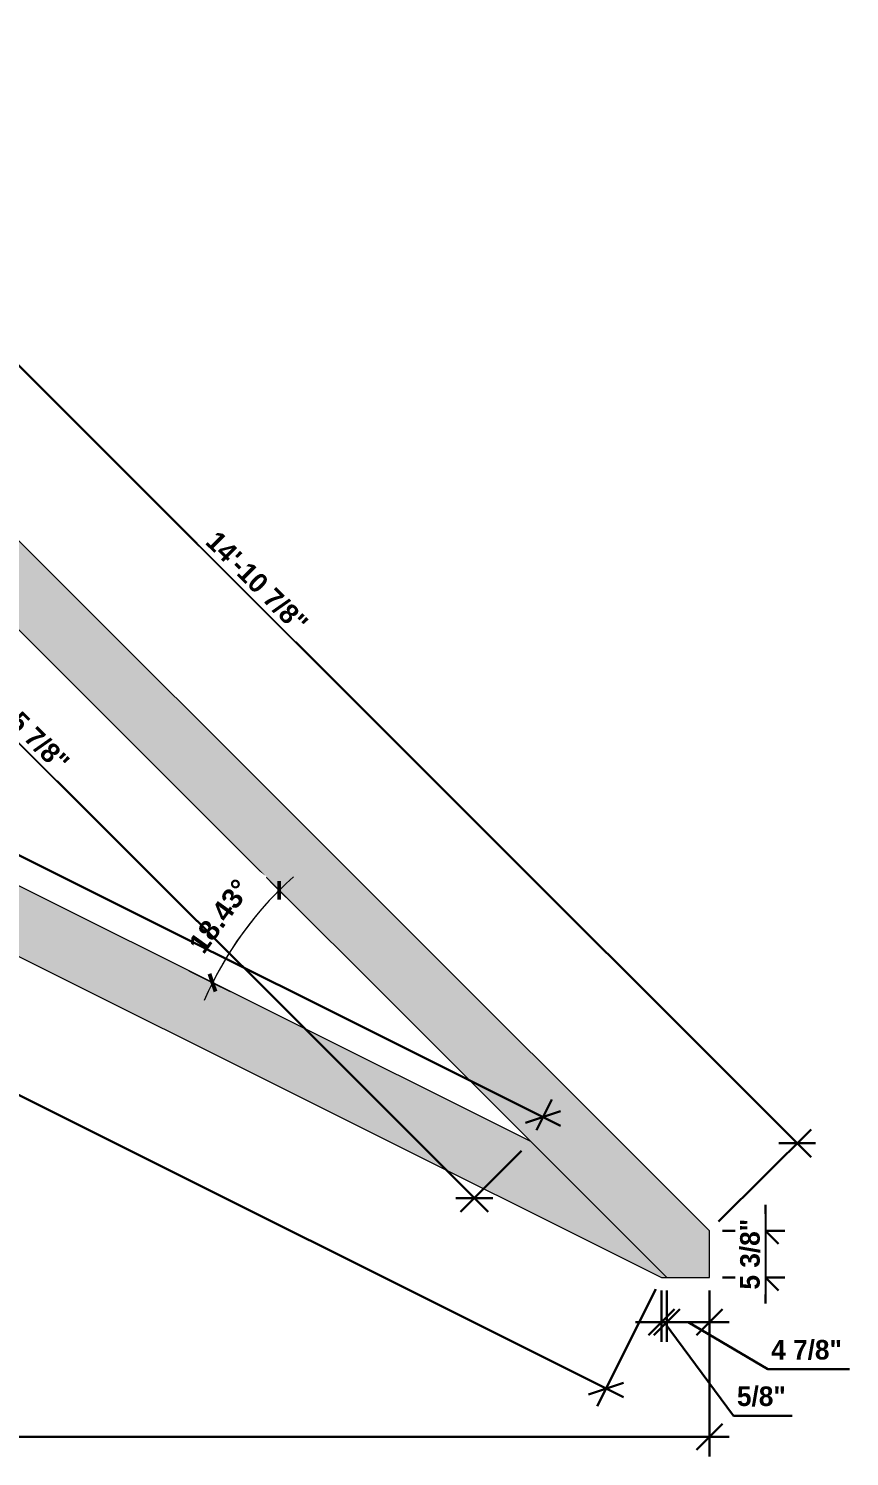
# Model space of a CAD drawing. Header units: inches. Extents: x 10112 to 10392, y 225 to 389.
# Drawn here: x 10297.9 to 10392.1, y 225.4 to 389.5 of the extents above; entities that cross this region are included whole.
import ezdxf

# ---------------------------------------------------------------- set-up
doc = ezdxf.new("R2010")
doc.units = ezdxf.units.IN
doc.header["$MEASUREMENT"] = 0
for name, color, linetype, lineweight in [('A-ANNO-DIMS', 211, 'Continuous', 9), ('A-ANNO-DIMS-1', 211, 'Continuous', 30), ('A-ANNO-DIMS-24', 211, 'Continuous', 9), ('S-BEAM', 12, 'Continuous', 9), ('S-BEAM-1', 193, 'Continuous', 9)]:
    doc.layers.add(name, color=color, linetype=linetype, lineweight=lineweight)
doc.styles.add('Arial_B', font='arialbd.ttf', dxfattribs={"height": 2.321429})
doc.styles.add('Century Gothic_B', font='GOTHICB.TTF', dxfattribs={"height": 2.25})
doc.dimstyles.new('OD_-_Angular_-__00', dxfattribs={"dimscale": 12, "dimtxt": 2.295584, "dimasz": 0.125, "dimexe": 0.1875, "dimexo": 0.125, "dimgap": 0.125, "dimtad": 1, "dimdec": 4, "dimrnd": 0.0625, "dimzin": 1, "dimdsep": 46, "dimlunit": 4, "dimtxsty": 'Arial_B', "dimblk1": 'OBLIQUE', "dimblk2": 'OBLIQUE', "dimsah": 1, "dimcen": 0.09, "dimdle": 0.1875, "dimazin": 0, "dimtfac": 1, "dimtdec": 4, "dimtix": 1, "dimtmove": 0, "dimatfit": 3, "dimfxl": 1, "dimtvp": 1, "dimtfill": 1, "dimfrac": 2, "dimtolj": 1, "dimtzin": 0, "dimarcsym": 2})
doc.dimstyles.new('OD__1_16__Tol__', dxfattribs={"dimscale": 12, "dimtxt": 2.349379, "dimasz": 0.25, "dimexe": 0.1875, "dimexo": 0.125, "dimgap": 0.03125, "dimtad": 1, "dimdec": 4, "dimrnd": 0.0625, "dimzin": 3, "dimdsep": 46, "dimlunit": 4, "dimtxsty": 'Century Gothic_B', "dimblk1": 'OBLIQUE', "dimblk2": 'OBLIQUE', "dimsah": 1, "dimcen": 0.09, "dimdle": 0.1875, "dimazin": 0, "dimtfac": 1, "dimtdec": 4, "dimtix": 1, "dimtmove": 0, "dimatfit": 3, "dimfxl": 1, "dimtvp": 1, "dimtfill": 1, "dimfrac": 2, "dimtolj": 1, "dimtzin": 0, "dimlwd": 30, "dimlwe": 30, "dimarcsym": 2})
doc.dimstyles.new('OD__1_16__Tol___1', dxfattribs={"dimscale": 12, "dimtxt": 2.349379, "dimasz": 0.25, "dimexe": 0.1875, "dimexo": 0.125, "dimgap": 0.03125, "dimtad": 1, "dimdec": 4, "dimrnd": 0.0625, "dimzin": 3, "dimdsep": 46, "dimlunit": 4, "dimtxsty": 'Century Gothic_B', "dimblk1": 'OBLIQUE', "dimblk2": 'OBLIQUE', "dimsah": 1, "dimcen": 0.09, "dimdle": 0.1875, "dimazin": 0, "dimtfac": 1, "dimtdec": 4, "dimtix": 1, "dimtmove": 1, "dimatfit": 3, "dimfxl": 1, "dimtvp": 1, "dimtfill": 1, "dimfrac": 2, "dimtolj": 1, "dimtzin": 0, "dimlwd": 30, "dimlwe": 30, "dimarcsym": 2})
doc.dimstyles.new('OD__1_8__Tol__', dxfattribs={"dimscale": 12, "dimtxt": 2.349379, "dimasz": 0.25, "dimexe": 0.1875, "dimexo": 0.125, "dimgap": 0.03125, "dimtad": 1, "dimdec": 3, "dimrnd": 0.125, "dimzin": 3, "dimdsep": 46, "dimlunit": 4, "dimtxsty": 'Century Gothic_B', "dimblk1": 'OBLIQUE', "dimblk2": 'OBLIQUE', "dimsah": 1, "dimcen": 0.09, "dimdle": 0.1875, "dimazin": 0, "dimtfac": 1, "dimtdec": 4, "dimtix": 1, "dimtmove": 0, "dimatfit": 3, "dimfxl": 1, "dimtvp": 1, "dimtfill": 1, "dimfrac": 2, "dimtolj": 1, "dimtzin": 0, "dimlwd": 30, "dimlwe": 30, "dimarcsym": 2})

# ---------------------------------------------------------------- blocks, each defined once
blk = doc.blocks.new('Truss - Truss-2437991-TRUSS LAYER 1')
at = {"layer": 'S-BEAM-1'}
h = blk.add_hatch(color=256, dxfattribs=at)
h.paths.add_polyline_path([(10123.13, 251.36), (10143.64, 261.61), (10208.88, 326.85), (10202.04, 330.26)], flags=0)
h.paths.add_polyline_path([(10214.28, 332.25), (10254.73, 372.7), (10249.6, 377.82), (10207.44, 335.67)], flags=0)
for points in [[(10371.17, 246), (10376.07, 246), (10376.07, 251.36), (10254.73, 372.7), (10249.6, 367.57)], [(10371.17, 246), (10355.56, 261.61), (10207.44, 335.67), (10202.04, 330.26), (10370.57, 246)]]:
    blk.add_hatch(color=256, dxfattribs=at).paths.add_polyline_path(points, flags=0)
h = blk.add_hatch(color=256, dxfattribs=at)
h.paths.add_polyline_path([(10128.63, 246), (10249.6, 306.48), (10241.49, 310.54), (10123.13, 251.36), (10123.13, 246)], flags=0)
h.paths.add_polyline_path([(10257.71, 310.54), (10290.33, 326.85), (10284.92, 332.25), (10249.6, 314.59)], flags=0)
at = {"layer": 'S-BEAM'}
for p, q in [((10249.6, 377.82), (10207.44, 335.67)), ((10254.73, 372.7), (10249.6, 377.82)), ((10214.28, 332.25), (10254.73, 372.7)), ((10254.73, 372.7), (10249.6, 367.57)), ((10376.07, 251.36), (10254.73, 372.7)), ((10249.6, 367.57), (10371.17, 246)), ((10207.44, 335.67), (10202.04, 330.26)), ((10207.44, 335.67), (10214.28, 332.25)), ((10355.56, 261.61), (10207.44, 335.67)), ((10284.92, 332.25), (10249.6, 314.59)), ((10290.33, 326.85), (10284.92, 332.25)), ((10202.04, 330.26), (10123.13, 251.36)), ((10208.88, 326.85), (10202.04, 330.26)), ((10202.04, 330.26), (10370.57, 246)), ((10143.64, 261.61), (10208.88, 326.85)), ((10257.71, 310.54), (10290.33, 326.85)), ((10249.6, 314.59), (10257.71, 310.54)), ((10241.49, 310.54), (10123.13, 251.36)), ((10249.6, 306.48), (10241.49, 310.54)), ((10128.63, 246), (10249.6, 306.48)), ((10123.13, 251.36), (10143.64, 261.61)), ((10371.17, 246), (10355.56, 261.61)), ((10123.13, 251.36), (10123.13, 246)), ((10376.07, 246), (10376.07, 251.36)), ((10123.13, 246), (10128.63, 246)), ((10370.57, 246), (10371.17, 246)), ((10371.17, 246), (10376.07, 246))]:
    blk.add_line(p, q, dxfattribs=at)
blk = doc.blocks.new('DIMBLOCK10-TRUSS LAYER 1')
at = {"layer": 'A-ANNO-DIMS-24'}
for p, q in [((10326.69, 290.48), (10324.57, 292.61)), ((10326.69, 290.48), (10326.69, 290.48)), ((10326.69, 290.48), (10328.28, 288.89)), ((10319.04, 279.87), (10316.36, 281.21)), ((10319.04, 279.87), (10321.05, 278.86))]:
    blk.add_line(p, q, dxfattribs=at)
at = {"layer": 'A-ANNO-DIMS-24', "lineweight": 50}
for p, q in [((10326.69, 290.48), (10326.69, 291.54)), ((10326.69, 290.48), (10326.69, 289.42)), ((10319.04, 279.87), (10318.7, 280.88)), ((10319.04, 279.87), (10319.37, 278.86))]:
    blk.add_line(p, q, dxfattribs=at)
at = {"layer": 'A-ANNO-DIMS-24'}
for start, end in [(131.8431, 156.5919), (135, 153.4349)]:
    blk.add_arc((10355.56, 261.61), 40.84, start, end, dxfattribs=at)
at = {"layer": 'A-ANNO-DIMS-24', "color": 0, "insert": (10316.13, 284.39), "char_height": 2.321, "width": 10.9751, "attachment_point": 1, "rotation": 54.2175, "line_spacing_factor": 0.941778, "style": 'Arial_B', "bg_fill": 3, "box_fill_scale": 1.25, "bg_fill_color": 256, "bg_fill_true_color": 13158600, "bg_fill_transparency": 0}
blk.add_mtext('18.43°', dxfattribs=at)
blk = doc.blocks.new('_Oblique')
at = {"color": 0, "linetype": 'ByBlock', "lineweight": -2}
blk.add_line((-0.5, -0.5), (0.5, 0.5), dxfattribs=at)
blk = doc.blocks.new('DIMBLOCK15-TRUSS LAYER 1')
at = {"layer": 'A-ANNO-DIMS-1', "color": 0, "lineweight": 30, "transparency": 16777216}
for p, q in [((10250.66, 378.89), (10261.26, 389.49)), ((10258.08, 389.49), (10387.73, 259.84)), ((10377.13, 252.42), (10387.73, 263.02))]:
    blk.add_line(p, q, dxfattribs=at)
at = {"layer": 'Defpoints', "color": 0, "transparency": 16777216}
for p in [(10249.6, 377.82), (10386.14, 261.43), (10376.07, 251.36)]:
    blk.add_point(p, dxfattribs=at)
at = {"layer": 'A-ANNO-DIMS-1', "color": 0, "lineweight": 30, "transparency": 16777216, "xscale": 3, "yscale": 3, "zscale": 3}
for p, rotation in [((10259.67, 387.9), 134.9999999999999), ((10386.14, 261.43), 314.9999999999998)]:
    blk.add_blockref('_Oblique', p, dxfattribs=dict(at, rotation=rotation))
at = {"layer": 'A-ANNO-DIMS-1', "color": 0, "transparency": 16777216, "insert": (10324.13, 325.89), "char_height": 2.25, "attachment_point": 5, "rotation": 315, "style": 'Century Gothic_B', "bg_fill": 3, "box_fill_scale": 1.25, "bg_fill_color": 256, "bg_fill_true_color": 13158600, "bg_fill_transparency": 0}
blk.add_mtext('\\A1;14\'-10 7/8"', dxfattribs=at)
blk = doc.blocks.new('DIMBLOCK16-TRUSS LAYER 1')
at = {"layer": 'A-ANNO-DIMS-1', "color": 0, "lineweight": 30, "transparency": 16777216}
for p, q in [((10382.49, 251.36), (10382.49, 254.36)), ((10377.57, 251.36), (10384.74, 251.36)), ((10382.49, 251.36), (10382.49, 246)), ((10377.57, 246), (10384.74, 246)), ((10382.49, 246), (10382.49, 243))]:
    blk.add_line(p, q, dxfattribs=at)
at = {"layer": 'Defpoints', "color": 0, "transparency": 16777216}
for p in [(10376.07, 251.36), (10376.07, 246)]:
    blk.add_point(p, dxfattribs=at)
at = {"layer": 'A-ANNO-DIMS-1', "color": 0, "lineweight": 30, "transparency": 16777216, "xscale": 3, "yscale": 3, "zscale": 3}
for p, rotation in [((10382.49, 251.36), 270), ((10382.49, 246), 90)]:
    blk.add_blockref('_Oblique', p, dxfattribs=dict(at, rotation=rotation))
at = {"layer": 'A-ANNO-DIMS-1', "color": 0, "transparency": 16777216, "insert": (10380.75, 248.68), "char_height": 2.25, "attachment_point": 5, "rotation": 90, "style": 'Century Gothic_B', "bg_fill": 3, "box_fill_scale": 1.25, "bg_fill_color": 256, "bg_fill_true_color": 13158600, "bg_fill_transparency": 0}
blk.add_mtext('\\A1;5 3/8"', dxfattribs=at)
at = {"layer": 'Defpoints', "color": 0, "transparency": 16777216}
blk.add_point((10382.49, 246), dxfattribs=at)
blk = doc.blocks.new('DIMBLOCK17-TRUSS LAYER 1')
at = {"layer": 'A-ANNO-DIMS-1', "color": 0, "lineweight": 30, "transparency": 16777216}
for p, q in [((10371.17, 244.5), (10371.17, 238.62)), ((10376.07, 244.5), (10376.07, 238.62)), ((10378.32, 240.87), (10368.92, 240.87)), ((10373.62, 240.87), (10382.79, 235.46)), ((10382.79, 235.46), (10392.14, 235.46))]:
    blk.add_line(p, q, dxfattribs=at)
at = {"layer": 'Defpoints', "color": 0, "transparency": 16777216}
for p in [(10371.17, 246), (10376.07, 246), (10371.17, 240.87)]:
    blk.add_point(p, dxfattribs=at)
at = {"layer": 'A-ANNO-DIMS-1', "color": 0, "lineweight": 30, "transparency": 16777216, "xscale": 3, "yscale": 3, "zscale": 3, "rotation": 180}
blk.add_blockref('_Oblique', (10371.17, 240.87), dxfattribs=at)
at = {"layer": 'A-ANNO-DIMS-1', "color": 0, "lineweight": 30, "transparency": 16777216, "xscale": 3, "yscale": 3, "zscale": 3}
blk.add_blockref('_Oblique', (10376.07, 240.87), dxfattribs=at)
at = {"layer": 'A-ANNO-DIMS-1', "color": 0, "transparency": 16777216, "insert": (10383.16, 238.83), "char_height": 2.25, "attachment_point": 1, "line_spacing_factor": 0.984502, "style": 'Century Gothic_B', "bg_fill": 3, "box_fill_scale": 1.25, "bg_fill_color": 256, "bg_fill_true_color": 13158600, "bg_fill_transparency": 0}
blk.add_mtext('\\A1;4 7/8"', dxfattribs=at)
blk = doc.blocks.new('DIMBLOCK18-TRUSS LAYER 1')
at = {"layer": 'A-ANNO-DIMS-1', "color": 0, "lineweight": 30, "transparency": 16777216}
for p, q in [((10370.57, 244.5), (10370.57, 238.62)), ((10371.17, 244.5), (10371.17, 238.62)), ((10370.57, 240.87), (10367.57, 240.87)), ((10371.17, 240.87), (10370.57, 240.87)), ((10371.17, 240.87), (10370.57, 240.87)), ((10370.87, 240.87), (10378.85, 230.12)), ((10371.17, 240.87), (10374.17, 240.87)), ((10378.85, 230.12), (10385.56, 230.12))]:
    blk.add_line(p, q, dxfattribs=at)
at = {"layer": 'Defpoints', "color": 0, "transparency": 16777216}
for p in [(10370.57, 246), (10371.17, 246), (10370.57, 240.87)]:
    blk.add_point(p, dxfattribs=at)
at = {"layer": 'A-ANNO-DIMS-1', "color": 0, "lineweight": 30, "transparency": 16777216, "xscale": 3, "yscale": 3, "zscale": 3}
blk.add_blockref('_Oblique', (10370.57, 240.87), dxfattribs=at)
at = {"layer": 'A-ANNO-DIMS-1', "color": 0, "lineweight": 30, "transparency": 16777216, "xscale": 3, "yscale": 3, "zscale": 3, "rotation": 180}
blk.add_blockref('_Oblique', (10371.17, 240.87), dxfattribs=at)
at = {"layer": 'A-ANNO-DIMS-1', "color": 0, "transparency": 16777216, "insert": (10379.23, 233.49), "char_height": 2.25, "attachment_point": 1, "line_spacing_factor": 0.984502, "style": 'Century Gothic_B', "bg_fill": 3, "box_fill_scale": 1.25, "bg_fill_color": 256, "bg_fill_true_color": 13158600, "bg_fill_transparency": 0}
blk.add_mtext('\\A1;5/8"', dxfattribs=at)
blk = doc.blocks.new('DIMBLOCK21-TRUSS LAYER 1')
at = {"layer": 'A-ANNO-DIMS-1', "color": 0, "lineweight": 30, "transparency": 16777216}
for p, q in [((10201.37, 328.92), (10194.66, 315.5)), ((10193.65, 318.52), (10366.21, 232.25)), ((10369.9, 244.66), (10363.19, 231.24))]:
    blk.add_line(p, q, dxfattribs=at)
at = {"layer": 'Defpoints', "color": 0, "transparency": 16777216}
for p in [(10202.04, 330.26), (10370.57, 246), (10364.2, 233.25)]:
    blk.add_point(p, dxfattribs=at)
at = {"layer": 'A-ANNO-DIMS-1', "color": 0, "lineweight": 30, "transparency": 16777216, "xscale": 3, "yscale": 3, "zscale": 3}
for p, rotation in [((10195.67, 317.52), 153.4349488229219), ((10364.2, 233.25), 333.4349488229219)]:
    blk.add_blockref('_Oblique', p, dxfattribs=dict(at, rotation=rotation))
at = {"layer": 'A-ANNO-DIMS-1', "color": 0, "transparency": 16777216, "insert": (10280.71, 276.93), "char_height": 2.25, "attachment_point": 5, "rotation": 333.4349, "style": 'Century Gothic_B', "bg_fill": 3, "box_fill_scale": 1.25, "bg_fill_color": 256, "bg_fill_true_color": 13158600, "bg_fill_transparency": 0}
blk.add_mtext('\\A1;15\'-8 7/16"', dxfattribs=at)
blk = doc.blocks.new('DIMBLOCK22-TRUSS LAYER 1')
at = {"layer": 'A-ANNO-DIMS-1', "color": 0, "lineweight": 30, "transparency": 16777216}
for p, q in [((10208.12, 337.01), (10209.86, 340.5)), ((10358.99, 263.42), (10206.84, 339.49)), ((10356.23, 262.95), (10357.98, 266.44))]:
    blk.add_line(p, q, dxfattribs=at)
at = {"layer": 'Defpoints', "color": 0, "transparency": 16777216}
for p in [(10208.85, 338.49), (10207.44, 335.67), (10355.56, 261.61)]:
    blk.add_point(p, dxfattribs=at)
at = {"layer": 'A-ANNO-DIMS-1', "color": 0, "lineweight": 30, "transparency": 16777216, "xscale": 3, "yscale": 3, "zscale": 3}
for p, rotation in [((10208.85, 338.49), 153.4349488229222), ((10356.97, 264.43), 333.4349488229222)]:
    blk.add_blockref('_Oblique', p, dxfattribs=dict(at, rotation=rotation))
at = {"layer": 'A-ANNO-DIMS-1', "color": 0, "transparency": 16777216, "insert": (10283.69, 303.01), "char_height": 2.25, "attachment_point": 5, "rotation": 333.4349, "style": 'Century Gothic_B', "bg_fill": 3, "box_fill_scale": 1.25, "bg_fill_color": 256, "bg_fill_true_color": 13158600, "bg_fill_transparency": 0}
blk.add_mtext('\\A1;13\'-9 5/8"', dxfattribs=at)
blk = doc.blocks.new('DIMBLOCK26-TRUSS LAYER 1')
at = {"layer": 'A-ANNO-DIMS-1', "color": 0, "lineweight": 30, "transparency": 16777216}
for p, q in [((10248.54, 366.51), (10241.53, 359.5)), ((10241.53, 362.68), (10350.67, 253.54)), ((10354.5, 260.55), (10347.49, 253.54))]:
    blk.add_line(p, q, dxfattribs=at)
at = {"layer": 'Defpoints', "color": 0, "transparency": 16777216}
for p in [(10249.6, 367.57), (10355.56, 261.61), (10349.08, 255.13)]:
    blk.add_point(p, dxfattribs=at)
at = {"layer": 'A-ANNO-DIMS-1', "color": 0, "lineweight": 30, "transparency": 16777216, "xscale": 3, "yscale": 3, "zscale": 3}
for p, rotation in [((10243.12, 361.09), 135.0000000000002), ((10349.08, 255.13), 315.0000000000002)]:
    blk.add_blockref('_Oblique', p, dxfattribs=dict(at, rotation=rotation))
at = {"layer": 'A-ANNO-DIMS-1', "color": 0, "transparency": 16777216, "insert": (10297.33, 309.33), "char_height": 2.25, "attachment_point": 5, "rotation": 315, "style": 'Century Gothic_B', "bg_fill": 3, "box_fill_scale": 1.25, "bg_fill_color": 256, "bg_fill_true_color": 13158600, "bg_fill_transparency": 0}
blk.add_mtext('\\A1;12\'-5 7/8"', dxfattribs=at)
blk = doc.blocks.new('DIMBLOCK27-TRUSS LAYER 1')
at = {"layer": 'A-ANNO-DIMS-1', "color": 0, "lineweight": 30, "transparency": 16777216}
for p, q in [((10123.13, 244.5), (10123.13, 225.45)), ((10376.07, 244.5), (10376.07, 225.45)), ((10378.32, 227.7), (10120.88, 227.7))]:
    blk.add_line(p, q, dxfattribs=at)
at = {"layer": 'Defpoints', "color": 0, "transparency": 16777216}
for p in [(10123.13, 246), (10376.07, 246), (10123.13, 227.7)]:
    blk.add_point(p, dxfattribs=at)
at = {"layer": 'A-ANNO-DIMS-1', "color": 0, "lineweight": 30, "transparency": 16777216, "xscale": 3, "yscale": 3, "zscale": 3, "rotation": 180}
blk.add_blockref('_Oblique', (10123.13, 227.7), dxfattribs=at)
at = {"layer": 'A-ANNO-DIMS-1', "color": 0, "lineweight": 30, "transparency": 16777216, "xscale": 3, "yscale": 3, "zscale": 3}
blk.add_blockref('_Oblique', (10376.07, 227.7), dxfattribs=at)
at = {"layer": 'A-ANNO-DIMS-1', "color": 0, "transparency": 16777216, "insert": (10249.6, 229.23), "char_height": 2.25, "attachment_point": 5, "style": 'Century Gothic_B', "bg_fill": 3, "box_fill_scale": 1.25, "bg_fill_color": 256, "bg_fill_true_color": 13158600, "bg_fill_transparency": 0}
blk.add_mtext('\\A1;21\'-1"', dxfattribs=at)

msp = doc.modelspace()

# ---------------------------------------------------------------- block references
at = {"layer": 'S-BEAM'}
msp.add_blockref('Truss - Truss-2437991-TRUSS LAYER 1', (0, 0), dxfattribs=at)

# ---------------------------------------------------------------- next in the draw order: dimensions: what is measured, and where the dimension line sits
at = {"layer": 'A-ANNO-DIMS'}
dim = msp.add_angular_dim_3p(base=(10323.76306, 287.22715), center=(10355.56328, 261.60879), p1=(10323.5061, 293.66598), p2=(10315.0138, 281.88354), dimstyle='OD_-_Angular_-__00', override={"dimpost": '<>', "dimfxl": 14.523949}, dxfattribs=at)
dim.commit()
dim.dimension.update_dxf_attribs({"geometry": 'DIMBLOCK10-TRUSS LAYER 1', "text_midpoint": (10320.2566, 287.05641)})

# ---------------------------------------------------------------- next in the draw order: dimensions: what is measured, and where the dimension line sits
at = {"layer": 'A-ANNO-DIMS-1'}
dim = msp.add_linear_dim(base=(10386.14052, 261.42689), p1=(10249.60063, 377.8245), p2=(10376.06938, 251.35575), angle=315, dimstyle='OD__1_16__Tol__', override={"dimpost": '<>', "dimfxl": 178.853821}, dxfattribs=at)
dim.commit()
dim.dimension.update_dxf_attribs({"geometry": 'DIMBLOCK15-TRUSS LAYER 1', "text_midpoint": (10324.13121, 325.88632)})

# ---------------------------------------------------------------- next in the draw order: dimensions: what is measured, and where the dimension line sits
dim = msp.add_linear_dim(base=(10382.485546, 246), p1=(10376.069382, 251.355746), p2=(10376.069382, 246), angle=90, dimstyle='OD__1_16__Tol__', override={"dimpost": '<>', "dimfxl": 5.355746}, dxfattribs=at)
dim.commit()
dim.dimension.update_dxf_attribs({"geometry": 'DIMBLOCK16-TRUSS LAYER 1', "text_midpoint": (10380.753051, 248.677873)})

# ---------------------------------------------------------------- next in the draw order: dimensions: what is measured, and where the dimension line sits
dim = msp.add_linear_dim(base=(10371.17208, 240.87271), p1=(10376.06938, 246), p2=(10371.17208, 246), dimstyle='OD__1_16__Tol___1', override={"dimpost": '<>', "dimfxl": 4.897302}, dxfattribs=at)
dim.commit()
dim.dimension.update_dxf_attribs({"geometry": 'DIMBLOCK17-TRUSS LAYER 1', "text_midpoint": (10383.16427, 235.45645), "dimtype": 160})

# ---------------------------------------------------------------- next in the draw order: dimensions: what is measured, and where the dimension line sits
dim = msp.add_linear_dim(base=(10370.56938, 240.87271), p1=(10371.17208, 246), p2=(10370.56938, 246), dimstyle='OD__1_16__Tol___1', override={"dimpost": '<>', "dimfxl": 0.602698}, dxfattribs=at)
dim.commit()
dim.dimension.update_dxf_attribs({"geometry": 'DIMBLOCK18-TRUSS LAYER 1', "text_midpoint": (10379.22841, 230.11983), "dimtype": 160})

# ---------------------------------------------------------------- next in the draw order: dimensions: what is measured, and where the dimension line sits
dim = msp.add_linear_dim(base=(10364.19542, 233.25207), p1=(10202.04055, 330.26442), p2=(10370.56938, 246), angle=333.4349488, dimstyle='OD__1_16__Tol__', override={"dimpost": '<>', "dimfxl": 188.420961}, dxfattribs=at)
dim.commit()
dim.dimension.update_dxf_attribs({"geometry": 'DIMBLOCK21-TRUSS LAYER 1', "text_midpoint": (10280.7058, 276.93387)})

# ---------------------------------------------------------------- next in the draw order: dimensions: what is measured, and where the dimension line sits
dim = msp.add_linear_dim(base=(10208.85416, 338.48781), p1=(10355.56328, 261.60879), p2=(10207.44438, 335.66825), angle=333.4349488, dimstyle='OD__1_16__Tol__', override={"dimpost": '<>', "dimfxl": 165.601968}, dxfattribs=at)
dim.commit()
dim.dimension.update_dxf_attribs({"geometry": 'DIMBLOCK22-TRUSS LAYER 1', "text_midpoint": (10283.68841, 303.00768)})
dim = msp.add_linear_dim(base=(10123.1318815054, 227.6974909269), p1=(10376.0693815054, 245.9999999999), p2=(10123.1318815054, 245.9999999999), dimstyle='OD__1_8__Tol__', override={"dimpost": '<>', "dimfxl": 252.9375}, dxfattribs=at)
dim.commit()
dim.dimension.update_dxf_attribs({"geometry": 'DIMBLOCK27-TRUSS LAYER 1', "text_midpoint": (10249.6006315054, 229.2257880122)})

# ---------------------------------------------------------------- next in the draw order: dimensions: what is measured, and where the dimension line sits
dim = msp.add_linear_dim(base=(10349.08269, 255.1282), p1=(10249.60063, 367.57145), p2=(10355.56328, 261.60879), angle=315, dimstyle='OD__1_16__Tol__', override={"dimpost": '<>', "dimfxl": 149.853821}, dxfattribs=at)
dim.commit()
dim.dimension.update_dxf_attribs({"geometry": 'DIMBLOCK26-TRUSS LAYER 1', "text_midpoint": (10297.32642, 309.33458)})

doc.saveas('drawing.dxf')
